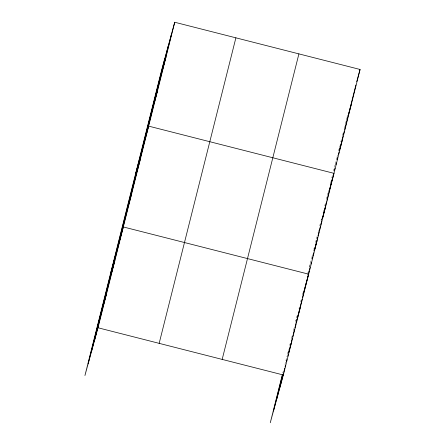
<?xml version="1.0" encoding="UTF-8"?>
<svg xmlns="http://www.w3.org/2000/svg" width="445" height="445" viewBox="0 0 445 445"><rect width="100%" height="100%" fill="white"/><g stroke="black" fill="none" stroke-linecap="round" stroke-linejoin="round"><path stroke-width="0.33" stroke-dasharray="2.23 1.67" d="M282.764 373.01L283.098 371.67M284.956 364.271L286.981 356.206M287.487 354.192L288.672 349.486M289.684 345.454L290.357 342.767M291.369 338.734L292.048 336.042M293.4 330.668L294.24 327.303M295.085 323.943L295.424 322.603M295.758 321.257L297.616 313.864M298.968 308.485L299.307 307.139M300.653 301.766L300.992 300.42M302.344 295.041L303.19 291.681M307.239 275.55L307.745 273.536M307.912 272.863L308.418 270.844M309.436 266.811L311.795 257.405M311.967 256.732L312.473 254.712M313.319 251.353L313.653 250.007M313.825 249.339L314.331 247.32M315.511 242.614L317.029 236.568M318.041 232.535L318.72 229.843M319.732 225.81L320.406 223.123M321.579 218.445L320.912 221.104L321.446 219.151M323.087 212.449L323.754 209.784M324.761 205.79L325.428 203.126M326.43 199.132L327.937 193.141M328.104 192.474L328.772 189.809M330.279 183.818L330.947 181.154M331.781 177.822L332.621 174.496M333.455 171.164L335.13 164.505M335.296 163.843L336.798 157.847M336.965 157.18L337.633 154.521M338.473 151.189L339.808 145.86M340.814 141.866L341.482 139.202M342.316 135.875L343.156 132.543M344.157 128.549L345.159 124.555M345.326 123.888L346.833 117.897M309.609 267.172L310.115 265.159M321.251 220.792L321.59 219.452M347 117.23L347.712 114.621M295.769 321.273L297.021 316.712"/><path stroke-width="0.67" d="M88.143 363.793L164.873 58.273M91.453 351.7L168.182 46.18M94.663 339.963L171.392 34.443M174.729 22.25L161.663 70.01L84.934 375.53L98 327.77L174.729 22.25L360.066 69.47L283.337 374.99L270.271 422.75L282.425 374.356M159.16 343.351L235.889 37.831M222.177 359.41L298.906 53.889M273.48 411.013L282.597 374.718M276.79 398.92L282.87 374.723M280 387.178L283.376 373.739M283.715 372.393L284.728 368.36M285.067 367.014L285.573 365M286.419 361.64L286.925 359.621M287.765 356.261L288.271 354.248M288.61 352.902L289.623 348.869M289.962 347.523L290.974 343.49M291.314 342.149L292.326 338.117M292.66 336.77L293.166 334.751M293.505 333.411L294.518 329.378M294.857 328.032L295.869 323.999M296.209 322.653L296.882 319.966M297.555 317.279L302.116 299.129M302.455 297.783L305.32 286.357L303.718 292.226M307.011 279.638L305.493 285.684L308.658 274.17L123.321 226.95L110.254 274.71M307.35 278.292L307.857 276.278M308.19 274.932L309.203 270.899M309.542 269.553L310.048 267.54M310.894 264.18L311.4 262.161M312.245 258.801L312.752 256.782M313.085 255.441L313.764 252.749M314.437 250.062L315.449 246.029M315.789 244.683L316.801 240.65M317.14 239.31L317.647 237.291M317.98 235.95L318.998 231.917M319.332 230.571L320.344 226.538M320.684 225.192L321.696 221.159M322.369 218.473L326.591 201.668M326.93 200.322L330.641 185.537L329.573 189.448M331.481 182.205L330.813 184.87L333.978 173.344L148.641 126.13L135.575 173.889M331.814 180.876L332.315 178.879M333.149 175.547L333.655 173.55M334.49 170.224L334.99 168.227M335.825 164.895L336.331 162.898M337.165 159.566L337.666 157.569M338.5 154.243L339.007 152.246M339.841 148.914L340.342 146.917M340.675 145.582L341.682 141.588M342.016 140.258L343.017 136.265M343.351 134.93L344.358 130.936M344.691 129.601L348.034 116.284M355.894 84.989L348.201 115.622L351.372 104.097M162.698 69.064L166.035 56.877M154.003 103.691L157.335 91.503M136.865 171.926L140.203 159.733M128.427 205.534L131.759 193.341M111.545 272.746L114.882 260.559M103.107 306.355L106.438 294.162M356.729 81.658L357.257 79.733M357.608 78.454L360.066 69.47M339.34 150.911L342.672 138.723M322.38 218.501L325.54 206.953M314.465 250.185L317.096 240.561M297.06 319.326L300.219 307.773M288.616 352.93L291.775 341.382M98 327.77L283.337 374.99"/></g></svg>
